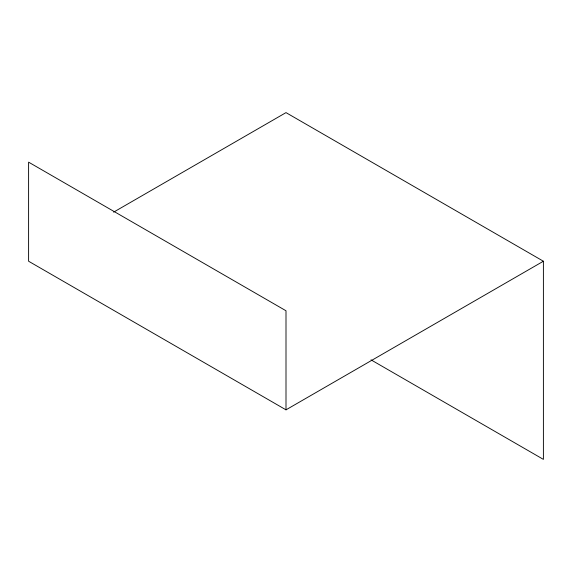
<?xml version="1.0" encoding="UTF-8"?>
<svg xmlns="http://www.w3.org/2000/svg" width="572" height="572" viewBox="0 0 572 572"><rect width="100%" height="100%" fill="white"/><g stroke="black" fill="none" stroke-linecap="round" stroke-linejoin="round"><path stroke-width="0.86" d="M113.628 212.14L286 112.62L543.4 261.232L543.4 459.38L371.028 359.859M286 409.838L286 310.768L28.6 162.155L28.6 261.232L286 409.838L543.4 261.232"/></g></svg>
